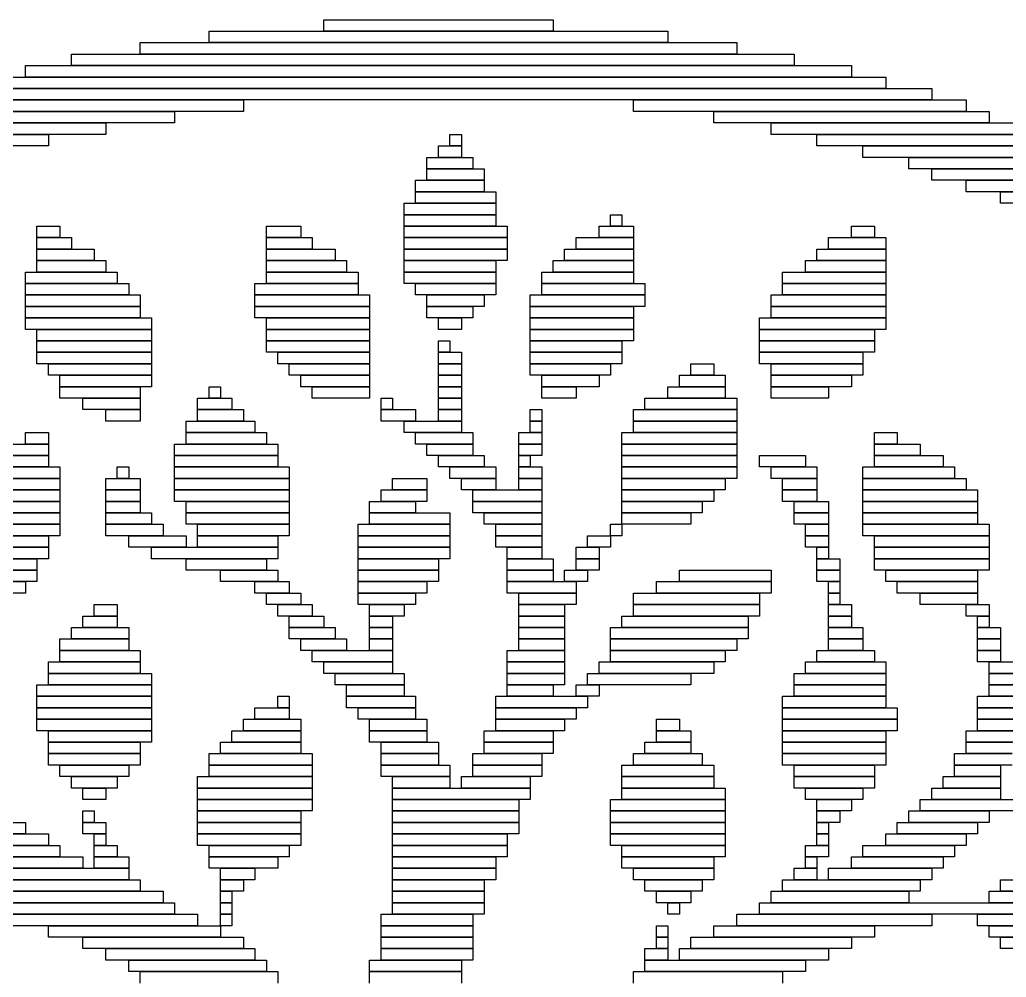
# Model space of a CAD drawing. Extents: x 28 to 995, y 169 to 891.
# Drawn here: x 137.5 to 223.5, y 382.5 to 466 of the extents above; entities that cross this region are included whole.
import ezdxf

# ---------------------------------------------------------------- set-up
doc = ezdxf.new("R2010")
doc.units = 0

msp = doc.modelspace()

# ---------------------------------------------------------------- linework, layer by layer
for p, q in [((164, 466), (184, 466)), ((164, 465), (164, 466)), ((184, 466), (184, 465)), ((154, 465), (194, 465)), ((154, 464), (154, 465)), ((184, 465), (164, 465)), ((194, 465), (194, 464)), ((148, 464), (200, 464)), ((148, 463), (148, 464)), ((194, 464), (154, 464)), ((200, 464), (200, 463)), ((142, 463), (205, 463)), ((142, 462), (142, 463)), ((200, 463), (148, 463)), ((205, 463), (205, 462)), ((138, 462), (210, 462)), ((138, 461), (138, 462)), ((205, 462), (142, 462)), ((210, 462), (210, 461)), ((135, 461), (213, 461)), ((210, 461), (138, 461)), ((213, 461), (213, 460)), ((131, 460), (217, 460)), ((213, 460), (135, 460)), ((217, 460), (217, 459)), ((128, 459), (157, 459)), ((217, 459), (131, 459)), ((157, 459), (157, 458)), ((191, 459), (220, 459)), ((191, 458), (191, 459)), ((220, 459), (220, 458)), ((125, 458), (151, 458)), ((157, 458), (128, 458)), ((151, 458), (151, 457)), ((220, 458), (191, 458)), ((198, 458), (222, 458)), ((198, 457), (198, 458)), ((222, 458), (222, 457)), ((122, 457), (145, 457)), ((151, 457), (125, 457)), ((145, 457), (145, 456)), ((222, 457), (198, 457)), ((203, 457), (225, 457)), ((203, 456), (203, 457)), ((120, 456), (140, 456)), ((145, 456), (122, 456)), ((140, 456), (140, 455)), ((175, 456), (176, 456)), ((175, 455), (175, 456)), ((176, 456), (176, 455)), ((225, 456), (203, 456)), ((207, 456), (228, 456)), ((207, 455), (207, 456)), ((140, 455), (120, 455)), ((174, 455), (176, 455)), ((174, 454), (174, 455)), ((176, 455), (175, 455)), ((176, 455), (176, 454)), ((228, 455), (207, 455)), ((211, 455), (230, 455)), ((211, 454), (211, 455)), ((173, 454), (177, 454)), ((173, 453), (173, 454)), ((176, 454), (174, 454)), ((177, 454), (177, 453)), ((230, 454), (211, 454)), ((215, 454), (232, 454)), ((215, 453), (215, 454)), ((177, 453), (173, 453)), ((173, 453), (178, 453)), ((173, 452), (173, 453)), ((178, 453), (178, 452)), ((232, 453), (215, 453)), ((217, 453), (235, 453)), ((217, 452), (217, 453)), ((172, 452), (178, 452)), ((172, 451), (172, 452)), ((178, 452), (173, 452)), ((178, 452), (178, 451)), ((235, 452), (217, 452)), ((220, 452), (237, 452)), ((220, 451), (220, 452)), ((178, 451), (172, 451)), ((172, 451), (179, 451)), ((172, 450), (172, 451)), ((179, 451), (179, 450)), ((237, 451), (220, 451)), ((223, 451), (239, 451)), ((223, 450), (223, 451)), ((171, 450), (179, 450)), ((171, 449), (171, 450)), ((179, 450), (172, 450)), ((179, 450), (179, 449)), ((239, 450), (223, 450)), ((179, 449), (171, 449)), ((171, 449), (179, 449)), ((171, 448), (171, 449)), ((179, 449), (179, 448)), ((189, 449), (190, 449)), ((189, 448), (189, 449)), ((190, 449), (190, 448)), ((139, 448), (141, 448)), ((139, 447), (139, 448)), ((141, 448), (141, 447)), ((159, 448), (162, 448)), ((159, 447), (159, 448)), ((162, 448), (162, 447)), ((179, 448), (171, 448)), ((171, 448), (180, 448)), ((171, 447), (171, 448)), ((180, 448), (180, 447)), ((188, 448), (191, 448)), ((188, 447), (188, 448)), ((190, 448), (189, 448)), ((191, 448), (191, 447)), ((210, 448), (212, 448)), ((210, 447), (210, 448)), ((212, 448), (212, 447)), ((141, 447), (139, 447)), ((139, 447), (142, 447)), ((139, 446), (139, 447)), ((142, 447), (142, 446)), ((162, 447), (159, 447)), ((159, 447), (163, 447)), ((159, 446), (159, 447)), ((163, 447), (163, 446)), ((180, 447), (171, 447)), ((171, 447), (180, 447)), ((171, 446), (171, 447)), ((180, 447), (180, 446)), ((186, 447), (191, 447)), ((186, 446), (186, 447)), ((191, 447), (188, 447)), ((191, 447), (191, 446)), ((208, 447), (213, 447)), ((208, 446), (208, 447)), ((212, 447), (210, 447)), ((213, 447), (213, 446)), ((142, 446), (139, 446)), ((139, 446), (144, 446)), ((139, 445), (139, 446)), ((144, 446), (144, 445)), ((163, 446), (159, 446)), ((159, 446), (165, 446)), ((159, 445), (159, 446)), ((165, 446), (165, 445)), ((180, 446), (171, 446)), ((171, 446), (180, 446)), ((171, 445), (171, 446)), ((180, 446), (180, 445)), ((185, 446), (191, 446)), ((185, 445), (185, 446)), ((191, 446), (186, 446)), ((191, 446), (191, 445)), ((207, 446), (213, 446)), ((207, 445), (207, 446)), ((213, 446), (208, 446)), ((213, 446), (213, 445)), ((144, 445), (139, 445)), ((139, 445), (145, 445)), ((139, 444), (139, 445)), ((145, 445), (145, 444)), ((165, 445), (159, 445)), ((159, 445), (166, 445)), ((159, 444), (159, 445)), ((166, 445), (166, 444)), ((180, 445), (171, 445)), ((171, 445), (179, 445)), ((171, 444), (171, 445)), ((179, 445), (179, 444)), ((184, 445), (191, 445)), ((184, 444), (184, 445)), ((191, 445), (185, 445)), ((191, 445), (191, 444)), ((206, 445), (213, 445)), ((206, 444), (206, 445)), ((213, 445), (207, 445)), ((213, 445), (213, 444)), ((138, 444), (146, 444)), ((138, 443), (138, 444)), ((145, 444), (139, 444)), ((146, 444), (146, 443)), ((166, 444), (159, 444)), ((159, 444), (167, 444)), ((159, 443), (159, 444)), ((167, 444), (167, 443)), ((179, 444), (171, 444)), ((171, 444), (179, 444)), ((171, 443), (171, 444)), ((179, 444), (179, 443)), ((183, 444), (191, 444)), ((183, 443), (183, 444)), ((191, 444), (184, 444)), ((191, 444), (191, 443)), ((204, 444), (213, 444)), ((204, 443), (204, 444)), ((213, 444), (206, 444)), ((213, 444), (213, 443)), ((146, 443), (138, 443)), ((138, 443), (147, 443)), ((138, 442), (138, 443)), ((147, 443), (147, 442)), ((158, 443), (167, 443)), ((158, 442), (158, 443)), ((167, 443), (159, 443)), ((167, 443), (167, 442)), ((179, 443), (171, 443)), ((172, 443), (179, 443)), ((172, 442), (172, 443)), ((179, 443), (179, 442)), ((191, 443), (183, 443)), ((183, 443), (192, 443)), ((183, 442), (183, 443)), ((192, 443), (192, 442)), ((213, 443), (204, 443)), ((204, 443), (213, 443)), ((204, 442), (204, 443)), ((213, 443), (213, 442)), ((147, 442), (138, 442)), ((138, 442), (148, 442)), ((138, 441), (138, 442)), ((148, 442), (148, 441)), ((167, 442), (158, 442)), ((158, 442), (168, 442)), ((158, 441), (158, 442)), ((168, 442), (168, 441)), ((179, 442), (172, 442)), ((173, 442), (178, 442)), ((173, 441), (173, 442)), ((178, 442), (178, 441)), ((182, 442), (192, 442)), ((182, 441), (182, 442)), ((192, 442), (183, 442)), ((192, 442), (192, 441)), ((203, 442), (213, 442)), ((203, 441), (203, 442)), ((213, 442), (204, 442)), ((213, 442), (213, 441)), ((148, 441), (138, 441)), ((138, 441), (148, 441)), ((138, 440), (138, 441)), ((148, 441), (148, 440)), ((168, 441), (158, 441)), ((158, 441), (168, 441)), ((158, 440), (158, 441)), ((168, 441), (168, 440)), ((178, 441), (173, 441)), ((173, 441), (177, 441)), ((173, 440), (173, 441)), ((177, 441), (177, 440)), ((192, 441), (182, 441)), ((182, 441), (191, 441)), ((182, 440), (182, 441)), ((191, 441), (191, 440)), ((213, 441), (203, 441)), ((203, 441), (213, 441)), ((203, 440), (203, 441)), ((213, 441), (213, 440)), ((148, 440), (138, 440)), ((138, 440), (149, 440)), ((138, 439), (138, 440)), ((149, 440), (149, 439)), ((168, 440), (158, 440)), ((159, 440), (168, 440)), ((159, 439), (159, 440)), ((168, 440), (168, 439)), ((177, 440), (173, 440)), ((174, 440), (176, 440)), ((174, 439), (174, 440)), ((176, 440), (176, 439)), ((191, 440), (182, 440)), ((182, 440), (191, 440)), ((182, 439), (182, 440)), ((191, 440), (191, 439)), ((202, 440), (213, 440)), ((202, 439), (202, 440)), ((213, 440), (203, 440)), ((213, 440), (213, 439)), ((149, 439), (138, 439)), ((139, 439), (149, 439)), ((139, 438), (139, 439)), ((149, 439), (149, 438)), ((168, 439), (159, 439)), ((159, 439), (168, 439)), ((159, 438), (159, 439)), ((168, 439), (168, 438)), ((176, 439), (174, 439)), ((191, 439), (182, 439)), ((182, 439), (191, 439)), ((182, 438), (182, 439)), ((191, 439), (191, 438)), ((213, 439), (202, 439)), ((202, 439), (212, 439)), ((202, 438), (202, 439)), ((212, 439), (212, 438)), ((149, 438), (139, 438)), ((139, 438), (149, 438)), ((139, 437), (139, 438)), ((149, 438), (149, 437)), ((168, 438), (159, 438)), ((159, 438), (168, 438)), ((159, 437), (159, 438)), ((168, 438), (168, 437)), ((174, 438), (175, 438)), ((174, 437), (174, 438)), ((175, 438), (175, 437)), ((191, 438), (182, 438)), ((182, 438), (190, 438)), ((182, 437), (182, 438)), ((190, 438), (190, 437)), ((212, 438), (202, 438)), ((202, 438), (212, 438)), ((202, 437), (202, 438)), ((212, 438), (212, 437)), ((149, 437), (139, 437)), ((139, 437), (149, 437)), ((139, 436), (139, 437)), ((149, 437), (149, 436)), ((168, 437), (159, 437)), ((160, 437), (168, 437)), ((160, 436), (160, 437)), ((168, 437), (168, 436)), ((175, 437), (174, 437)), ((174, 437), (176, 437)), ((174, 436), (174, 437)), ((176, 437), (176, 436)), ((190, 437), (182, 437)), ((182, 437), (190, 437)), ((182, 436), (182, 437)), ((190, 437), (190, 436)), ((212, 437), (202, 437)), ((202, 437), (211, 437)), ((202, 436), (202, 437)), ((211, 437), (211, 436)), ((149, 436), (139, 436)), ((140, 436), (149, 436)), ((140, 435), (140, 436)), ((149, 436), (149, 435)), ((168, 436), (160, 436)), ((161, 436), (168, 436)), ((161, 435), (161, 436)), ((168, 436), (168, 435)), ((176, 436), (174, 436)), ((174, 436), (176, 436)), ((174, 435), (174, 436)), ((176, 436), (176, 435)), ((190, 436), (182, 436)), ((182, 436), (189, 436)), ((182, 435), (182, 436)), ((189, 436), (189, 435)), ((196, 436), (198, 436)), ((196, 435), (196, 436)), ((198, 436), (198, 435)), ((211, 436), (202, 436)), ((203, 436), (211, 436)), ((203, 435), (203, 436)), ((211, 436), (211, 435)), ((149, 435), (140, 435)), ((141, 435), (149, 435)), ((141, 434), (141, 435)), ((149, 435), (149, 434)), ((168, 435), (161, 435)), ((162, 435), (168, 435)), ((162, 434), (162, 435)), ((168, 435), (168, 434)), ((176, 435), (174, 435)), ((174, 435), (176, 435)), ((174, 434), (174, 435)), ((176, 435), (176, 434)), ((189, 435), (182, 435)), ((183, 435), (188, 435)), ((183, 434), (183, 435)), ((188, 435), (188, 434)), ((195, 435), (199, 435)), ((195, 434), (195, 435)), ((198, 435), (196, 435)), ((199, 435), (199, 434)), ((211, 435), (203, 435)), ((203, 435), (210, 435)), ((203, 434), (203, 435)), ((210, 435), (210, 434)), ((149, 434), (141, 434)), ((141, 434), (148, 434)), ((141, 433), (141, 434)), ((148, 434), (148, 433)), ((154, 434), (155, 434)), ((154, 433), (154, 434)), ((155, 434), (155, 433)), ((168, 434), (162, 434)), ((163, 434), (168, 434)), ((163, 433), (163, 434)), ((168, 434), (168, 433)), ((176, 434), (174, 434)), ((174, 434), (176, 434)), ((174, 433), (174, 434)), ((176, 434), (176, 433)), ((188, 434), (183, 434)), ((183, 434), (186, 434)), ((183, 433), (183, 434)), ((186, 434), (186, 433)), ((194, 434), (199, 434)), ((194, 433), (194, 434)), ((199, 434), (195, 434)), ((199, 434), (199, 433)), ((210, 434), (203, 434)), ((203, 434), (208, 434)), ((203, 433), (203, 434)), ((208, 434), (208, 433)), ((148, 433), (141, 433)), ((143, 433), (148, 433)), ((143, 432), (143, 433)), ((148, 433), (148, 432)), ((153, 433), (156, 433)), ((153, 432), (153, 433)), ((155, 433), (154, 433)), ((156, 433), (156, 432)), ((168, 433), (163, 433)), ((169, 433), (170, 433)), ((169, 432), (169, 433)), ((170, 433), (170, 432)), ((176, 433), (174, 433)), ((174, 433), (176, 433)), ((174, 432), (174, 433)), ((176, 433), (176, 432)), ((186, 433), (183, 433)), ((192, 433), (200, 433)), ((192, 432), (192, 433)), ((199, 433), (194, 433)), ((200, 433), (200, 432)), ((208, 433), (203, 433)), ((148, 432), (143, 432)), ((145, 432), (148, 432)), ((145, 431), (145, 432)), ((148, 432), (148, 431)), ((156, 432), (153, 432)), ((153, 432), (157, 432)), ((153, 431), (153, 432)), ((157, 432), (157, 431)), ((170, 432), (169, 432)), ((169, 432), (172, 432)), ((169, 431), (169, 432)), ((172, 432), (172, 431)), ((176, 432), (174, 432)), ((174, 432), (176, 432)), ((174, 431), (174, 432)), ((176, 432), (176, 431)), ((182, 432), (183, 432)), ((182, 431), (182, 432)), ((183, 432), (183, 431)), ((191, 432), (200, 432)), ((191, 431), (191, 432)), ((200, 432), (192, 432)), ((200, 432), (200, 431)), ((148, 431), (145, 431)), ((152, 431), (158, 431)), ((152, 430), (152, 431)), ((157, 431), (153, 431)), ((158, 431), (158, 430)), ((172, 431), (169, 431)), ((171, 431), (176, 431)), ((171, 430), (171, 431)), ((176, 431), (174, 431)), ((176, 431), (176, 430)), ((183, 431), (182, 431)), ((182, 431), (183, 431)), ((182, 430), (182, 431)), ((183, 431), (183, 430)), ((200, 431), (191, 431)), ((191, 431), (200, 431)), ((191, 430), (191, 431)), ((200, 431), (200, 430)), ((138, 430), (140, 430)), ((138, 429), (138, 430)), ((140, 430), (140, 429)), ((158, 430), (152, 430)), ((152, 430), (159, 430)), ((152, 429), (152, 430)), ((159, 430), (159, 429)), ((176, 430), (171, 430)), ((172, 430), (177, 430)), ((172, 429), (172, 430)), ((177, 430), (177, 429)), ((181, 430), (183, 430)), ((181, 429), (181, 430)), ((183, 430), (182, 430)), ((183, 430), (183, 429)), ((190, 430), (200, 430)), ((190, 429), (190, 430)), ((200, 430), (191, 430)), ((200, 430), (200, 429)), ((212, 430), (214, 430)), ((212, 429), (212, 430)), ((214, 430), (214, 429)), ((136, 429), (140, 429)), ((140, 429), (138, 429)), ((140, 429), (140, 428)), ((151, 429), (160, 429)), ((151, 428), (151, 429)), ((159, 429), (152, 429)), ((160, 429), (160, 428)), ((177, 429), (172, 429)), ((173, 429), (177, 429)), ((173, 428), (173, 429)), ((177, 429), (177, 428)), ((183, 429), (181, 429)), ((181, 429), (183, 429)), ((181, 428), (181, 429)), ((183, 429), (183, 428)), ((200, 429), (190, 429)), ((190, 429), (200, 429)), ((190, 428), (190, 429)), ((200, 429), (200, 428)), ((214, 429), (212, 429)), ((212, 429), (216, 429)), ((212, 428), (212, 429)), ((216, 429), (216, 428)), ((134, 428), (140, 428)), ((140, 428), (136, 428)), ((140, 428), (140, 427)), ((160, 428), (151, 428)), ((151, 428), (160, 428)), ((151, 427), (151, 428)), ((160, 428), (160, 427)), ((177, 428), (173, 428)), ((174, 428), (178, 428)), ((174, 427), (174, 428)), ((178, 428), (178, 427)), ((183, 428), (181, 428)), ((181, 428), (182, 428)), ((181, 427), (181, 428)), ((182, 428), (182, 427)), ((200, 428), (190, 428)), ((190, 428), (200, 428)), ((190, 427), (190, 428)), ((200, 428), (200, 427)), ((202, 428), (206, 428)), ((202, 427), (202, 428)), ((206, 428), (206, 427)), ((216, 428), (212, 428)), ((212, 428), (218, 428)), ((212, 427), (212, 428)), ((218, 428), (218, 427)), ((133, 427), (141, 427)), ((140, 427), (134, 427)), ((141, 427), (141, 426)), ((146, 427), (147, 427)), ((146, 426), (146, 427)), ((147, 427), (147, 426)), ((160, 427), (151, 427)), ((151, 427), (161, 427)), ((151, 426), (151, 427)), ((161, 427), (161, 426)), ((178, 427), (174, 427)), ((175, 427), (179, 427)), ((175, 426), (175, 427)), ((179, 427), (179, 426)), ((182, 427), (181, 427)), ((181, 427), (183, 427)), ((181, 426), (181, 427)), ((183, 427), (183, 426)), ((200, 427), (190, 427)), ((190, 427), (200, 427)), ((190, 426), (190, 427)), ((200, 427), (200, 426)), ((206, 427), (202, 427)), ((203, 427), (207, 427)), ((203, 426), (203, 427)), ((207, 427), (207, 426)), ((211, 427), (219, 427)), ((211, 426), (211, 427)), ((218, 427), (212, 427)), ((219, 427), (219, 426)), ((132, 426), (141, 426)), ((141, 426), (133, 426)), ((141, 426), (141, 425)), ((145, 426), (148, 426)), ((145, 425), (145, 426)), ((147, 426), (146, 426)), ((148, 426), (148, 425)), ((161, 426), (151, 426)), ((151, 426), (161, 426)), ((151, 425), (151, 426)), ((161, 426), (161, 425)), ((170, 426), (173, 426)), ((170, 425), (170, 426)), ((173, 426), (173, 425)), ((179, 426), (175, 426)), ((176, 426), (179, 426)), ((176, 425), (176, 426)), ((179, 426), (179, 425)), ((183, 426), (181, 426)), ((181, 426), (183, 426)), ((181, 425), (181, 426)), ((183, 426), (183, 425)), ((200, 426), (190, 426)), ((190, 426), (199, 426)), ((190, 425), (190, 426)), ((199, 426), (199, 425)), ((207, 426), (203, 426)), ((204, 426), (207, 426)), ((204, 425), (204, 426)), ((207, 426), (207, 425)), ((219, 426), (211, 426)), ((211, 426), (220, 426)), ((211, 425), (211, 426)), ((220, 426), (220, 425)), ((131, 425), (141, 425)), ((141, 425), (132, 425)), ((141, 425), (141, 424)), ((148, 425), (145, 425)), ((145, 425), (148, 425)), ((145, 424), (145, 425)), ((148, 425), (148, 424)), ((161, 425), (151, 425)), ((151, 425), (161, 425)), ((151, 424), (151, 425)), ((161, 425), (161, 424)), ((169, 425), (173, 425)), ((169, 424), (169, 425)), ((173, 425), (170, 425)), ((173, 425), (173, 424)), ((179, 425), (176, 425)), ((177, 425), (183, 425)), ((177, 424), (177, 425)), ((183, 425), (181, 425)), ((183, 425), (183, 424)), ((199, 425), (190, 425)), ((190, 425), (198, 425)), ((190, 424), (190, 425)), ((198, 425), (198, 424)), ((207, 425), (204, 425)), ((204, 425), (207, 425)), ((204, 424), (204, 425)), ((207, 425), (207, 424)), ((220, 425), (211, 425)), ((211, 425), (221, 425)), ((211, 424), (211, 425)), ((221, 425), (221, 424)), ((141, 424), (131, 424)), ((131, 424), (141, 424)), ((141, 424), (141, 423)), ((148, 424), (145, 424)), ((145, 424), (148, 424)), ((145, 423), (145, 424)), ((148, 424), (148, 423)), ((161, 424), (151, 424)), ((152, 424), (161, 424)), ((152, 423), (152, 424)), ((161, 424), (161, 423)), ((168, 424), (172, 424)), ((168, 423), (168, 424)), ((173, 424), (169, 424)), ((172, 424), (172, 423)), ((183, 424), (177, 424)), ((177, 424), (183, 424)), ((177, 423), (177, 424)), ((183, 424), (183, 423)), ((198, 424), (190, 424)), ((190, 424), (197, 424)), ((190, 423), (190, 424)), ((197, 424), (197, 423)), ((207, 424), (204, 424)), ((205, 424), (208, 424)), ((205, 423), (205, 424)), ((208, 424), (208, 423)), ((221, 424), (211, 424)), ((211, 424), (221, 424)), ((211, 423), (211, 424)), ((221, 424), (221, 423)), ((130, 423), (141, 423)), ((141, 423), (131, 423)), ((141, 423), (141, 422)), ((148, 423), (145, 423)), ((145, 423), (149, 423)), ((145, 422), (145, 423)), ((149, 423), (149, 422)), ((161, 423), (152, 423)), ((152, 423), (161, 423)), ((152, 422), (152, 423)), ((161, 423), (161, 422)), ((172, 423), (168, 423)), ((168, 423), (175, 423)), ((168, 422), (168, 423)), ((175, 423), (175, 422)), ((183, 423), (177, 423)), ((178, 423), (183, 423)), ((178, 422), (178, 423)), ((183, 423), (183, 422)), ((197, 423), (190, 423)), ((190, 423), (196, 423)), ((190, 422), (190, 423)), ((196, 423), (196, 422)), ((208, 423), (205, 423)), ((205, 423), (208, 423)), ((205, 422), (205, 423)), ((208, 423), (208, 422)), ((221, 423), (211, 423)), ((211, 423), (221, 423)), ((211, 422), (211, 423)), ((221, 423), (221, 422)), ((141, 422), (130, 422)), ((130, 422), (141, 422)), ((141, 422), (141, 421)), ((149, 422), (145, 422)), ((145, 422), (150, 422)), ((145, 421), (145, 422)), ((150, 422), (150, 421)), ((161, 422), (152, 422)), ((153, 422), (161, 422)), ((153, 421), (153, 422)), ((161, 422), (161, 421)), ((167, 422), (175, 422)), ((167, 421), (167, 422)), ((175, 422), (168, 422)), ((175, 422), (175, 421)), ((183, 422), (178, 422)), ((179, 422), (183, 422)), ((179, 421), (179, 422)), ((183, 422), (183, 421)), ((189, 422), (190, 422)), ((189, 421), (189, 422)), ((196, 422), (190, 422)), ((190, 422), (190, 421)), ((208, 422), (205, 422)), ((206, 422), (208, 422)), ((206, 421), (206, 422)), ((208, 422), (208, 421)), ((221, 422), (211, 422)), ((211, 422), (222, 422)), ((211, 421), (211, 422)), ((222, 422), (222, 421)), ((141, 421), (130, 421)), ((130, 421), (140, 421)), ((140, 421), (140, 420)), ((150, 421), (145, 421)), ((147, 421), (152, 421)), ((147, 420), (147, 421)), ((152, 421), (152, 420)), ((161, 421), (153, 421)), ((153, 421), (160, 421)), ((153, 420), (153, 421)), ((160, 421), (160, 420)), ((175, 421), (167, 421)), ((167, 421), (175, 421)), ((167, 420), (167, 421)), ((175, 421), (175, 420)), ((183, 421), (179, 421)), ((179, 421), (183, 421)), ((179, 420), (179, 421)), ((183, 421), (183, 420)), ((187, 421), (189, 421)), ((187, 420), (187, 421)), ((190, 421), (189, 421)), ((189, 421), (189, 420)), ((208, 421), (206, 421)), ((206, 421), (208, 421)), ((206, 420), (206, 421)), ((208, 421), (208, 420)), ((222, 421), (211, 421)), ((212, 421), (222, 421)), ((212, 420), (212, 421)), ((222, 421), (222, 420)), ((140, 420), (130, 420)), ((130, 420), (140, 420)), ((140, 420), (140, 419)), ((152, 420), (147, 420)), ((149, 420), (160, 420)), ((149, 419), (149, 420)), ((160, 420), (153, 420)), ((160, 420), (160, 419)), ((175, 420), (167, 420)), ((167, 420), (175, 420)), ((167, 419), (167, 420)), ((175, 420), (175, 419)), ((183, 420), (179, 420)), ((180, 420), (183, 420)), ((180, 419), (180, 420)), ((183, 420), (183, 419)), ((186, 420), (188, 420)), ((186, 419), (186, 420)), ((189, 420), (187, 420)), ((188, 420), (188, 419)), ((208, 420), (206, 420)), ((207, 420), (208, 420)), ((207, 419), (207, 420)), ((208, 420), (208, 419)), ((222, 420), (212, 420)), ((212, 420), (222, 420)), ((212, 419), (212, 420)), ((222, 420), (222, 419)), ((140, 419), (130, 419)), ((130, 419), (139, 419)), ((139, 419), (139, 418)), ((160, 419), (149, 419)), ((152, 419), (159, 419)), ((152, 418), (152, 419)), ((159, 419), (159, 418)), ((175, 419), (167, 419)), ((167, 419), (174, 419)), ((167, 418), (167, 419)), ((174, 419), (174, 418)), ((183, 419), (180, 419)), ((180, 419), (184, 419)), ((180, 418), (180, 419)), ((184, 419), (184, 418)), ((188, 419), (186, 419)), ((186, 419), (188, 419)), ((186, 418), (186, 419)), ((188, 419), (188, 418)), ((208, 419), (207, 419)), ((207, 419), (209, 419)), ((207, 418), (207, 419)), ((209, 419), (209, 418)), ((222, 419), (212, 419)), ((212, 419), (222, 419)), ((212, 418), (212, 419)), ((222, 419), (222, 418)), ((139, 418), (130, 418)), ((130, 418), (139, 418)), ((139, 418), (139, 417)), ((159, 418), (152, 418)), ((155, 418), (160, 418)), ((155, 417), (155, 418)), ((160, 418), (160, 417)), ((174, 418), (167, 418)), ((167, 418), (174, 418)), ((167, 417), (167, 418)), ((174, 418), (174, 417)), ((184, 418), (180, 418)), ((180, 418), (184, 418)), ((180, 417), (180, 418)), ((184, 418), (184, 417)), ((185, 418), (187, 418)), ((185, 417), (185, 418)), ((188, 418), (186, 418)), ((187, 418), (187, 417)), ((195, 418), (203, 418)), ((195, 417), (195, 418)), ((203, 418), (203, 417)), ((209, 418), (207, 418)), ((207, 418), (209, 418)), ((207, 417), (207, 418)), ((209, 418), (209, 417)), ((222, 418), (212, 418)), ((213, 418), (221, 418)), ((213, 417), (213, 418)), ((221, 418), (221, 417)), ((139, 417), (130, 417)), ((131, 417), (138, 417)), ((138, 417), (138, 416)), ((160, 417), (155, 417)), ((158, 417), (161, 417)), ((158, 416), (158, 417)), ((161, 417), (161, 416)), ((174, 417), (167, 417)), ((167, 417), (173, 417)), ((167, 416), (167, 417)), ((173, 417), (173, 416)), ((184, 417), (180, 417)), ((180, 417), (186, 417)), ((180, 416), (180, 417)), ((187, 417), (185, 417)), ((186, 417), (186, 416)), ((193, 417), (203, 417)), ((193, 416), (193, 417)), ((203, 417), (195, 417)), ((203, 417), (203, 416)), ((209, 417), (207, 417)), ((208, 417), (209, 417)), ((208, 416), (208, 417)), ((209, 417), (209, 416)), ((221, 417), (213, 417)), ((214, 417), (221, 417)), ((214, 416), (214, 417)), ((221, 417), (221, 416)), ((138, 416), (131, 416)), ((161, 416), (158, 416)), ((159, 416), (162, 416)), ((159, 415), (159, 416)), ((162, 416), (162, 415)), ((173, 416), (167, 416)), ((167, 416), (172, 416)), ((167, 415), (167, 416)), ((172, 416), (172, 415)), ((186, 416), (180, 416)), ((181, 416), (186, 416)), ((181, 415), (181, 416)), ((186, 416), (186, 415)), ((191, 416), (202, 416)), ((191, 415), (191, 416)), ((203, 416), (193, 416)), ((202, 416), (202, 415)), ((209, 416), (208, 416)), ((208, 416), (209, 416)), ((208, 415), (208, 416)), ((209, 416), (209, 415)), ((221, 416), (214, 416)), ((216, 416), (221, 416)), ((216, 415), (216, 416)), ((221, 416), (221, 415)), ((144, 415), (146, 415)), ((144, 414), (144, 415)), ((146, 415), (146, 414)), ((162, 415), (159, 415)), ((160, 415), (163, 415)), ((160, 414), (160, 415)), ((163, 415), (163, 414)), ((172, 415), (167, 415)), ((168, 415), (171, 415)), ((168, 414), (168, 415)), ((171, 415), (171, 414)), ((186, 415), (181, 415)), ((181, 415), (185, 415)), ((181, 414), (181, 415)), ((185, 415), (185, 414)), ((202, 415), (191, 415)), ((191, 415), (202, 415)), ((191, 414), (191, 415)), ((202, 415), (202, 414)), ((209, 415), (208, 415)), ((208, 415), (210, 415)), ((208, 414), (208, 415)), ((210, 415), (210, 414)), ((221, 415), (216, 415)), ((220, 415), (222, 415)), ((220, 414), (220, 415)), ((222, 415), (222, 414)), ((143, 414), (146, 414)), ((143, 413), (143, 414)), ((146, 414), (144, 414)), ((146, 414), (146, 413)), ((163, 414), (160, 414)), ((161, 414), (164, 414)), ((161, 413), (161, 414)), ((164, 414), (164, 413)), ((171, 414), (168, 414)), ((168, 414), (170, 414)), ((168, 413), (168, 414)), ((170, 414), (170, 413)), ((185, 414), (181, 414)), ((181, 414), (185, 414)), ((181, 413), (181, 414)), ((185, 414), (185, 413)), ((190, 414), (201, 414)), ((190, 413), (190, 414)), ((202, 414), (191, 414)), ((201, 414), (201, 413)), ((210, 414), (208, 414)), ((208, 414), (210, 414)), ((208, 413), (208, 414)), ((210, 414), (210, 413)), ((222, 414), (220, 414)), ((221, 414), (222, 414)), ((221, 413), (221, 414)), ((222, 414), (222, 413)), ((142, 413), (147, 413)), ((142, 412), (142, 413)), ((146, 413), (143, 413)), ((147, 413), (147, 412)), ((164, 413), (161, 413)), ((161, 413), (165, 413)), ((161, 412), (161, 413)), ((165, 413), (165, 412)), ((170, 413), (168, 413)), ((168, 413), (170, 413)), ((168, 412), (168, 413)), ((170, 413), (170, 412)), ((185, 413), (181, 413)), ((181, 413), (185, 413)), ((181, 412), (181, 413)), ((185, 413), (185, 412)), ((189, 413), (201, 413)), ((189, 412), (189, 413)), ((201, 413), (190, 413)), ((201, 413), (201, 412)), ((210, 413), (208, 413)), ((208, 413), (211, 413)), ((208, 412), (208, 413)), ((211, 413), (211, 412)), ((222, 413), (221, 413)), ((221, 413), (223, 413)), ((221, 412), (221, 413)), ((223, 413), (223, 412)), ((141, 412), (147, 412)), ((141, 411), (141, 412)), ((147, 412), (142, 412)), ((147, 412), (147, 411)), ((165, 412), (161, 412)), ((162, 412), (166, 412)), ((162, 411), (162, 412)), ((166, 412), (166, 411)), ((170, 412), (168, 412)), ((168, 412), (170, 412)), ((168, 411), (168, 412)), ((170, 412), (170, 411)), ((185, 412), (181, 412)), ((181, 412), (185, 412)), ((181, 411), (181, 412)), ((185, 412), (185, 411)), ((201, 412), (189, 412)), ((189, 412), (200, 412)), ((189, 411), (189, 412)), ((200, 412), (200, 411)), ((211, 412), (208, 412)), ((208, 412), (211, 412)), ((208, 411), (208, 412)), ((211, 412), (211, 411)), ((223, 412), (221, 412)), ((221, 412), (223, 412)), ((221, 411), (221, 412)), ((223, 412), (223, 411)), ((147, 411), (141, 411)), ((141, 411), (148, 411)), ((141, 410), (141, 411)), ((148, 411), (148, 410)), ((166, 411), (162, 411)), ((163, 411), (170, 411)), ((163, 410), (163, 411)), ((170, 411), (168, 411)), ((170, 411), (170, 410)), ((180, 411), (185, 411)), ((180, 410), (180, 411)), ((185, 411), (181, 411)), ((185, 411), (185, 410)), ((200, 411), (189, 411)), ((189, 411), (199, 411)), ((189, 410), (189, 411)), ((199, 411), (199, 410)), ((207, 411), (212, 411)), ((207, 410), (207, 411)), ((211, 411), (208, 411)), ((212, 411), (212, 410)), ((223, 411), (221, 411)), ((221, 411), (223, 411)), ((221, 410), (221, 411)), ((223, 411), (223, 410)), ((140, 410), (148, 410)), ((140, 409), (140, 410)), ((148, 410), (141, 410)), ((148, 410), (148, 409)), ((170, 410), (163, 410)), ((164, 410), (170, 410)), ((164, 409), (164, 410)), ((170, 410), (170, 409)), ((185, 410), (180, 410)), ((180, 410), (185, 410)), ((180, 409), (180, 410)), ((185, 410), (185, 409)), ((188, 410), (198, 410)), ((188, 409), (188, 410)), ((199, 410), (189, 410)), ((198, 410), (198, 409)), ((206, 410), (213, 410)), ((206, 409), (206, 410)), ((212, 410), (207, 410)), ((213, 410), (213, 409)), ((223, 410), (221, 410)), ((222, 410), (228, 410)), ((222, 409), (222, 410)), ((148, 409), (140, 409)), ((140, 409), (149, 409)), ((140, 408), (140, 409)), ((149, 409), (149, 408)), ((170, 409), (164, 409)), ((165, 409), (171, 409)), ((165, 408), (165, 409)), ((171, 409), (171, 408)), ((185, 409), (180, 409)), ((180, 409), (185, 409)), ((180, 408), (180, 409)), ((185, 409), (185, 408)), ((187, 409), (196, 409)), ((187, 408), (187, 409)), ((198, 409), (188, 409)), ((196, 409), (196, 408)), ((205, 409), (213, 409)), ((205, 408), (205, 409)), ((213, 409), (206, 409)), ((213, 409), (213, 408)), ((228, 409), (222, 409)), ((222, 409), (227, 409)), ((222, 408), (222, 409)), ((139, 408), (149, 408)), ((139, 407), (139, 408)), ((149, 408), (140, 408)), ((149, 408), (149, 407)), ((171, 408), (165, 408)), ((166, 408), (171, 408)), ((166, 407), (166, 408)), ((171, 408), (171, 407)), ((185, 408), (180, 408)), ((180, 408), (184, 408)), ((180, 407), (180, 408)), ((184, 408), (184, 407)), ((186, 408), (188, 408)), ((186, 407), (186, 408)), ((196, 408), (187, 408)), ((188, 408), (188, 407)), ((213, 408), (205, 408)), ((205, 408), (213, 408)), ((205, 407), (205, 408)), ((213, 408), (213, 407)), ((227, 408), (222, 408)), ((222, 408), (227, 408)), ((222, 407), (222, 408)), ((149, 407), (139, 407)), ((139, 407), (149, 407)), ((139, 406), (139, 407)), ((149, 407), (149, 406)), ((160, 407), (161, 407)), ((160, 406), (160, 407)), ((161, 407), (161, 406)), ((171, 407), (166, 407)), ((166, 407), (172, 407)), ((166, 406), (166, 407)), ((172, 407), (172, 406)), ((179, 407), (187, 407)), ((179, 406), (179, 407)), ((184, 407), (180, 407)), ((188, 407), (186, 407)), ((187, 407), (187, 406)), ((204, 407), (213, 407)), ((204, 406), (204, 407)), ((213, 407), (205, 407)), ((213, 407), (213, 406)), ((221, 407), (226, 407)), ((221, 406), (221, 407)), ((227, 407), (222, 407)), ((149, 406), (139, 406)), ((139, 406), (149, 406)), ((139, 405), (139, 406)), ((149, 406), (149, 405)), ((158, 406), (161, 406)), ((158, 405), (158, 406)), ((161, 406), (160, 406)), ((161, 406), (161, 405)), ((172, 406), (166, 406)), ((167, 406), (172, 406)), ((167, 405), (167, 406)), ((172, 406), (172, 405)), ((187, 406), (179, 406)), ((179, 406), (186, 406)), ((179, 405), (179, 406)), ((186, 406), (186, 405)), ((213, 406), (204, 406)), ((204, 406), (214, 406)), ((204, 405), (204, 406)), ((214, 406), (214, 405)), ((226, 406), (221, 406)), ((221, 406), (226, 406)), ((221, 405), (221, 406)), ((149, 405), (139, 405)), ((139, 405), (149, 405)), ((139, 404), (139, 405)), ((149, 405), (149, 404)), ((157, 405), (162, 405)), ((157, 404), (157, 405)), ((161, 405), (158, 405)), ((162, 405), (162, 404)), ((172, 405), (167, 405)), ((168, 405), (173, 405)), ((168, 404), (168, 405)), ((173, 405), (173, 404)), ((186, 405), (179, 405)), ((179, 405), (185, 405)), ((179, 404), (179, 405)), ((185, 405), (185, 404)), ((193, 405), (195, 405)), ((193, 404), (193, 405)), ((195, 405), (195, 404)), ((214, 405), (204, 405)), ((204, 405), (214, 405)), ((204, 404), (204, 405)), ((214, 405), (214, 404)), ((226, 405), (221, 405)), ((221, 405), (225, 405)), ((221, 404), (221, 405)), ((149, 404), (139, 404)), ((140, 404), (149, 404)), ((140, 403), (140, 404)), ((149, 404), (149, 403)), ((156, 404), (162, 404)), ((156, 403), (156, 404)), ((162, 404), (157, 404)), ((162, 404), (162, 403)), ((173, 404), (168, 404)), ((168, 404), (173, 404)), ((168, 403), (168, 404)), ((173, 404), (173, 403)), ((178, 404), (184, 404)), ((178, 403), (178, 404)), ((185, 404), (179, 404)), ((184, 404), (184, 403)), ((195, 404), (193, 404)), ((193, 404), (196, 404)), ((193, 403), (193, 404)), ((196, 404), (196, 403)), ((214, 404), (204, 404)), ((204, 404), (213, 404)), ((204, 403), (204, 404)), ((213, 404), (213, 403)), ((220, 404), (225, 404)), ((220, 403), (220, 404)), ((225, 404), (221, 404)), ((149, 403), (140, 403)), ((140, 403), (148, 403)), ((140, 402), (140, 403)), ((148, 403), (148, 402)), ((155, 403), (162, 403)), ((155, 402), (155, 403)), ((162, 403), (156, 403)), ((162, 403), (162, 402)), ((173, 403), (168, 403)), ((169, 403), (174, 403)), ((169, 402), (169, 403)), ((174, 403), (174, 402)), ((184, 403), (178, 403)), ((178, 403), (184, 403)), ((178, 402), (178, 403)), ((184, 403), (184, 402)), ((192, 403), (196, 403)), ((192, 402), (192, 403)), ((196, 403), (193, 403)), ((196, 403), (196, 402)), ((213, 403), (204, 403)), ((204, 403), (213, 403)), ((204, 402), (204, 403)), ((213, 403), (213, 402)), ((225, 403), (220, 403)), ((220, 403), (224, 403)), ((220, 402), (220, 403)), ((148, 402), (140, 402)), ((140, 402), (148, 402)), ((140, 401), (140, 402)), ((148, 402), (148, 401)), ((154, 402), (163, 402)), ((154, 401), (154, 402)), ((162, 402), (155, 402)), ((163, 402), (163, 401)), ((174, 402), (169, 402)), ((169, 402), (174, 402)), ((169, 401), (169, 402)), ((174, 402), (174, 401)), ((177, 402), (183, 402)), ((177, 401), (177, 402)), ((184, 402), (178, 402)), ((183, 402), (183, 401)), ((191, 402), (197, 402)), ((191, 401), (191, 402)), ((196, 402), (192, 402)), ((197, 402), (197, 401)), ((213, 402), (204, 402)), ((204, 402), (213, 402)), ((204, 401), (204, 402)), ((213, 402), (213, 401)), ((219, 402), (224, 402)), ((219, 401), (219, 402)), ((224, 402), (220, 402)), ((148, 401), (140, 401)), ((141, 401), (147, 401)), ((141, 400), (141, 401)), ((147, 401), (147, 400)), ((163, 401), (154, 401)), ((154, 401), (163, 401)), ((154, 400), (154, 401)), ((163, 401), (163, 400)), ((174, 401), (169, 401)), ((169, 401), (175, 401)), ((169, 400), (169, 401)), ((175, 401), (175, 400)), ((183, 401), (177, 401)), ((177, 401), (183, 401)), ((177, 400), (177, 401)), ((183, 401), (183, 400)), ((190, 401), (198, 401)), ((190, 400), (190, 401)), ((197, 401), (191, 401)), ((198, 401), (198, 400)), ((213, 401), (204, 401)), ((205, 401), (212, 401)), ((205, 400), (205, 401)), ((212, 401), (212, 400)), ((224, 401), (219, 401)), ((219, 401), (223, 401)), ((219, 400), (219, 401)), ((223, 401), (223, 400)), ((147, 400), (141, 400)), ((142, 400), (146, 400)), ((142, 399), (142, 400)), ((146, 400), (146, 399)), ((153, 400), (163, 400)), ((153, 399), (153, 400)), ((163, 400), (154, 400)), ((163, 400), (163, 399)), ((175, 400), (169, 400)), ((170, 400), (175, 400)), ((170, 399), (170, 400)), ((175, 400), (175, 399)), ((176, 400), (182, 400)), ((176, 399), (176, 400)), ((183, 400), (177, 400)), ((182, 400), (182, 399)), ((198, 400), (190, 400)), ((190, 400), (198, 400)), ((190, 399), (190, 400)), ((198, 400), (198, 399)), ((212, 400), (205, 400)), ((205, 400), (212, 400)), ((205, 399), (205, 400)), ((212, 400), (212, 399)), ((218, 400), (223, 400)), ((218, 399), (218, 400)), ((223, 400), (219, 400)), ((223, 400), (223, 399)), ((146, 399), (142, 399)), ((143, 399), (145, 399)), ((143, 398), (143, 399)), ((145, 399), (145, 398)), ((163, 399), (153, 399)), ((153, 399), (163, 399)), ((153, 398), (153, 399)), ((163, 399), (163, 398)), ((175, 399), (170, 399)), ((170, 399), (182, 399)), ((170, 398), (170, 399)), ((182, 399), (176, 399)), ((182, 399), (182, 398)), ((198, 399), (190, 399)), ((190, 399), (199, 399)), ((190, 398), (190, 399)), ((199, 399), (199, 398)), ((212, 399), (205, 399)), ((206, 399), (211, 399)), ((206, 398), (206, 399)), ((211, 399), (211, 398)), ((217, 399), (223, 399)), ((217, 398), (217, 399)), ((223, 399), (218, 399)), ((223, 399), (223, 398)), ((145, 398), (143, 398)), ((163, 398), (153, 398)), ((153, 398), (163, 398)), ((153, 397), (153, 398)), ((163, 398), (163, 397)), ((182, 398), (170, 398)), ((170, 398), (181, 398)), ((170, 397), (170, 398)), ((181, 398), (181, 397)), ((189, 398), (199, 398)), ((189, 397), (189, 398)), ((199, 398), (190, 398)), ((199, 398), (199, 397)), ((211, 398), (206, 398)), ((207, 398), (210, 398)), ((207, 397), (207, 398)), ((210, 398), (210, 397)), ((216, 398), (225, 398)), ((216, 397), (216, 398)), ((223, 398), (217, 398)), ((143, 397), (144, 397)), ((143, 396), (143, 397)), ((144, 397), (144, 396)), ((163, 397), (153, 397)), ((153, 397), (162, 397)), ((153, 396), (153, 397)), ((162, 397), (162, 396)), ((181, 397), (170, 397)), ((170, 397), (181, 397)), ((170, 396), (170, 397)), ((181, 397), (181, 396)), ((199, 397), (189, 397)), ((189, 397), (199, 397)), ((189, 396), (189, 397)), ((199, 397), (199, 396)), ((210, 397), (207, 397)), ((207, 397), (209, 397)), ((207, 396), (207, 397)), ((209, 397), (209, 396)), ((215, 397), (222, 397)), ((215, 396), (215, 397)), ((225, 397), (216, 397)), ((222, 397), (222, 396)), ((131, 396), (138, 396)), ((138, 396), (138, 395)), ((144, 396), (143, 396)), ((143, 396), (145, 396)), ((143, 395), (143, 396)), ((145, 396), (145, 395)), ((162, 396), (153, 396)), ((153, 396), (162, 396)), ((153, 395), (153, 396)), ((162, 396), (162, 395)), ((181, 396), (170, 396)), ((170, 396), (181, 396)), ((170, 395), (170, 396)), ((181, 396), (181, 395)), ((199, 396), (189, 396)), ((189, 396), (199, 396)), ((189, 395), (189, 396)), ((199, 396), (199, 395)), ((209, 396), (207, 396)), ((207, 396), (208, 396)), ((207, 395), (207, 396)), ((208, 396), (208, 395)), ((214, 396), (221, 396)), ((214, 395), (214, 396)), ((222, 396), (215, 396)), ((221, 396), (221, 395)), ((138, 395), (131, 395)), ((132, 395), (140, 395)), ((140, 395), (140, 394)), ((145, 395), (143, 395)), ((144, 395), (145, 395)), ((144, 394), (144, 395)), ((145, 395), (145, 394)), ((162, 395), (153, 395)), ((153, 395), (162, 395)), ((153, 394), (153, 395)), ((162, 395), (162, 394)), ((181, 395), (170, 395)), ((170, 395), (180, 395)), ((170, 394), (170, 395)), ((180, 395), (180, 394)), ((199, 395), (189, 395)), ((189, 395), (199, 395)), ((189, 394), (189, 395)), ((199, 395), (199, 394)), ((208, 395), (207, 395)), ((207, 395), (208, 395)), ((207, 394), (207, 395)), ((208, 395), (208, 394)), ((213, 395), (220, 395)), ((213, 394), (213, 395)), ((221, 395), (214, 395)), ((220, 395), (220, 394)), ((140, 394), (132, 394)), ((133, 394), (141, 394)), ((141, 394), (141, 393)), ((145, 394), (144, 394)), ((144, 394), (146, 394)), ((144, 393), (144, 394)), ((146, 394), (146, 393)), ((162, 394), (153, 394)), ((154, 394), (161, 394)), ((154, 393), (154, 394)), ((161, 394), (161, 393)), ((180, 394), (170, 394)), ((170, 394), (180, 394)), ((170, 393), (170, 394)), ((180, 394), (180, 393)), ((199, 394), (189, 394)), ((190, 394), (199, 394)), ((190, 393), (190, 394)), ((199, 394), (199, 393)), ((206, 394), (208, 394)), ((206, 393), (206, 394)), ((208, 394), (207, 394)), ((208, 394), (208, 393)), ((211, 394), (219, 394)), ((211, 393), (211, 394)), ((220, 394), (213, 394)), ((219, 394), (219, 393)), ((141, 393), (133, 393)), ((134, 393), (143, 393)), ((143, 393), (143, 392)), ((146, 393), (144, 393)), ((144, 393), (147, 393)), ((144, 392), (144, 393)), ((147, 393), (147, 392)), ((161, 393), (154, 393)), ((154, 393), (160, 393)), ((154, 392), (154, 393)), ((160, 393), (160, 392)), ((180, 393), (170, 393)), ((170, 393), (179, 393)), ((170, 392), (170, 393)), ((179, 393), (179, 392)), ((199, 393), (190, 393)), ((190, 393), (198, 393)), ((190, 392), (190, 393)), ((198, 393), (198, 392)), ((208, 393), (206, 393)), ((206, 393), (207, 393)), ((206, 392), (206, 393)), ((207, 393), (207, 392)), ((210, 393), (218, 393)), ((210, 392), (210, 393)), ((219, 393), (211, 393)), ((218, 393), (218, 392)), ((143, 392), (134, 392)), ((135, 392), (147, 392)), ((147, 392), (144, 392)), ((147, 392), (147, 391)), ((160, 392), (154, 392)), ((155, 392), (158, 392)), ((155, 391), (155, 392)), ((158, 392), (158, 391)), ((179, 392), (170, 392)), ((170, 392), (179, 392)), ((170, 391), (170, 392)), ((179, 392), (179, 391)), ((198, 392), (190, 392)), ((191, 392), (198, 392)), ((191, 391), (191, 392)), ((198, 392), (198, 391)), ((205, 392), (207, 392)), ((205, 391), (205, 392)), ((207, 392), (206, 392)), ((207, 392), (207, 391)), ((208, 392), (217, 392)), ((208, 391), (208, 392)), ((218, 392), (210, 392)), ((217, 392), (217, 391)), ((147, 391), (135, 391)), ((136, 391), (148, 391)), ((148, 391), (148, 390)), ((158, 391), (155, 391)), ((155, 391), (157, 391)), ((155, 390), (155, 391)), ((157, 391), (157, 390)), ((179, 391), (170, 391)), ((170, 391), (178, 391)), ((170, 390), (170, 391)), ((178, 391), (178, 390)), ((198, 391), (191, 391)), ((192, 391), (197, 391)), ((192, 390), (192, 391)), ((197, 391), (197, 390)), ((204, 391), (216, 391)), ((204, 390), (204, 391)), ((207, 391), (205, 391)), ((217, 391), (208, 391)), ((216, 391), (216, 390)), ((223, 391), (236, 391)), ((223, 390), (223, 391)), ((148, 390), (136, 390)), ((137, 390), (150, 390)), ((150, 390), (150, 389)), ((157, 390), (155, 390)), ((155, 390), (156, 390)), ((155, 389), (155, 390)), ((156, 390), (156, 389)), ((178, 390), (170, 390)), ((170, 390), (178, 390)), ((170, 389), (170, 390)), ((178, 390), (178, 389)), ((197, 390), (192, 390)), ((193, 390), (196, 390)), ((193, 389), (193, 390)), ((196, 390), (196, 389)), ((203, 390), (215, 390)), ((203, 389), (203, 390)), ((216, 390), (204, 390)), ((215, 390), (215, 389)), ((222, 390), (237, 390)), ((222, 389), (222, 390)), ((236, 390), (223, 390)), ((114, 389), (151, 389)), ((150, 389), (137, 389)), ((151, 389), (151, 388)), ((156, 389), (155, 389)), ((155, 389), (156, 389)), ((155, 388), (155, 389)), ((156, 389), (156, 388)), ((178, 389), (170, 389)), ((170, 389), (178, 389)), ((170, 388), (170, 389)), ((178, 389), (178, 388)), ((196, 389), (193, 389)), ((194, 389), (195, 389)), ((194, 388), (194, 389)), ((195, 389), (195, 388)), ((202, 389), (237, 389)), ((202, 388), (202, 389)), ((215, 389), (203, 389)), ((237, 389), (222, 389)), ((151, 388), (114, 388)), ((135, 388), (153, 388)), ((153, 388), (153, 387)), ((156, 388), (155, 388)), ((155, 388), (156, 388)), ((155, 387), (155, 388)), ((156, 388), (156, 387)), ((169, 388), (177, 388)), ((169, 387), (169, 388)), ((178, 388), (170, 388)), ((177, 388), (177, 387)), ((195, 388), (194, 388)), ((200, 388), (217, 388)), ((200, 387), (200, 388)), ((237, 388), (202, 388)), ((217, 388), (217, 387)), ((221, 388), (236, 388)), ((221, 387), (221, 388)), ((153, 387), (135, 387)), ((140, 387), (155, 387)), ((140, 386), (140, 387)), ((156, 387), (155, 387)), ((155, 387), (155, 386)), ((177, 387), (169, 387)), ((169, 387), (177, 387)), ((169, 386), (169, 387)), ((177, 387), (177, 386)), ((193, 387), (194, 387)), ((193, 386), (193, 387)), ((194, 387), (194, 386)), ((198, 387), (212, 387)), ((198, 386), (198, 387)), ((217, 387), (200, 387)), ((212, 387), (212, 386)), ((236, 387), (221, 387)), ((222, 387), (235, 387)), ((222, 386), (222, 387)), ((155, 386), (140, 386)), ((143, 386), (157, 386)), ((143, 385), (143, 386)), ((157, 386), (157, 385)), ((177, 386), (169, 386)), ((169, 386), (177, 386)), ((169, 385), (169, 386)), ((177, 386), (177, 385)), ((194, 386), (193, 386)), ((193, 386), (194, 386)), ((193, 385), (193, 386)), ((194, 386), (194, 385)), ((196, 386), (210, 386)), ((196, 385), (196, 386)), ((212, 386), (198, 386)), ((210, 386), (210, 385)), ((235, 386), (222, 386)), ((223, 386), (233, 386)), ((223, 385), (223, 386)), ((157, 385), (143, 385)), ((145, 385), (158, 385)), ((145, 384), (145, 385)), ((158, 385), (158, 384)), ((177, 385), (169, 385)), ((169, 385), (177, 385)), ((169, 384), (169, 385)), ((177, 385), (177, 384)), ((192, 385), (194, 385)), ((192, 384), (192, 385)), ((194, 385), (193, 385)), ((194, 385), (194, 384)), ((195, 385), (208, 385)), ((195, 384), (195, 385)), ((210, 385), (196, 385)), ((208, 385), (208, 384)), ((233, 385), (223, 385)), ((158, 384), (145, 384)), ((147, 384), (159, 384)), ((147, 383), (147, 384)), ((159, 384), (159, 383)), ((168, 384), (176, 384)), ((168, 383), (168, 384)), ((177, 384), (169, 384)), ((176, 384), (176, 383)), ((194, 384), (192, 384)), ((192, 384), (206, 384)), ((192, 383), (192, 384)), ((208, 384), (195, 384)), ((206, 384), (206, 383)), ((159, 383), (147, 383)), ((148, 383), (160, 383)), ((148, 382), (148, 383)), ((160, 383), (160, 382)), ((176, 383), (168, 383)), ((168, 383), (176, 383)), ((168, 382), (168, 383)), ((176, 383), (176, 382)), ((191, 383), (204, 383)), ((191, 382), (191, 383)), ((206, 383), (192, 383)), ((204, 383), (204, 382))]:
    msp.add_line(p, q)

doc.saveas('drawing.dxf')
